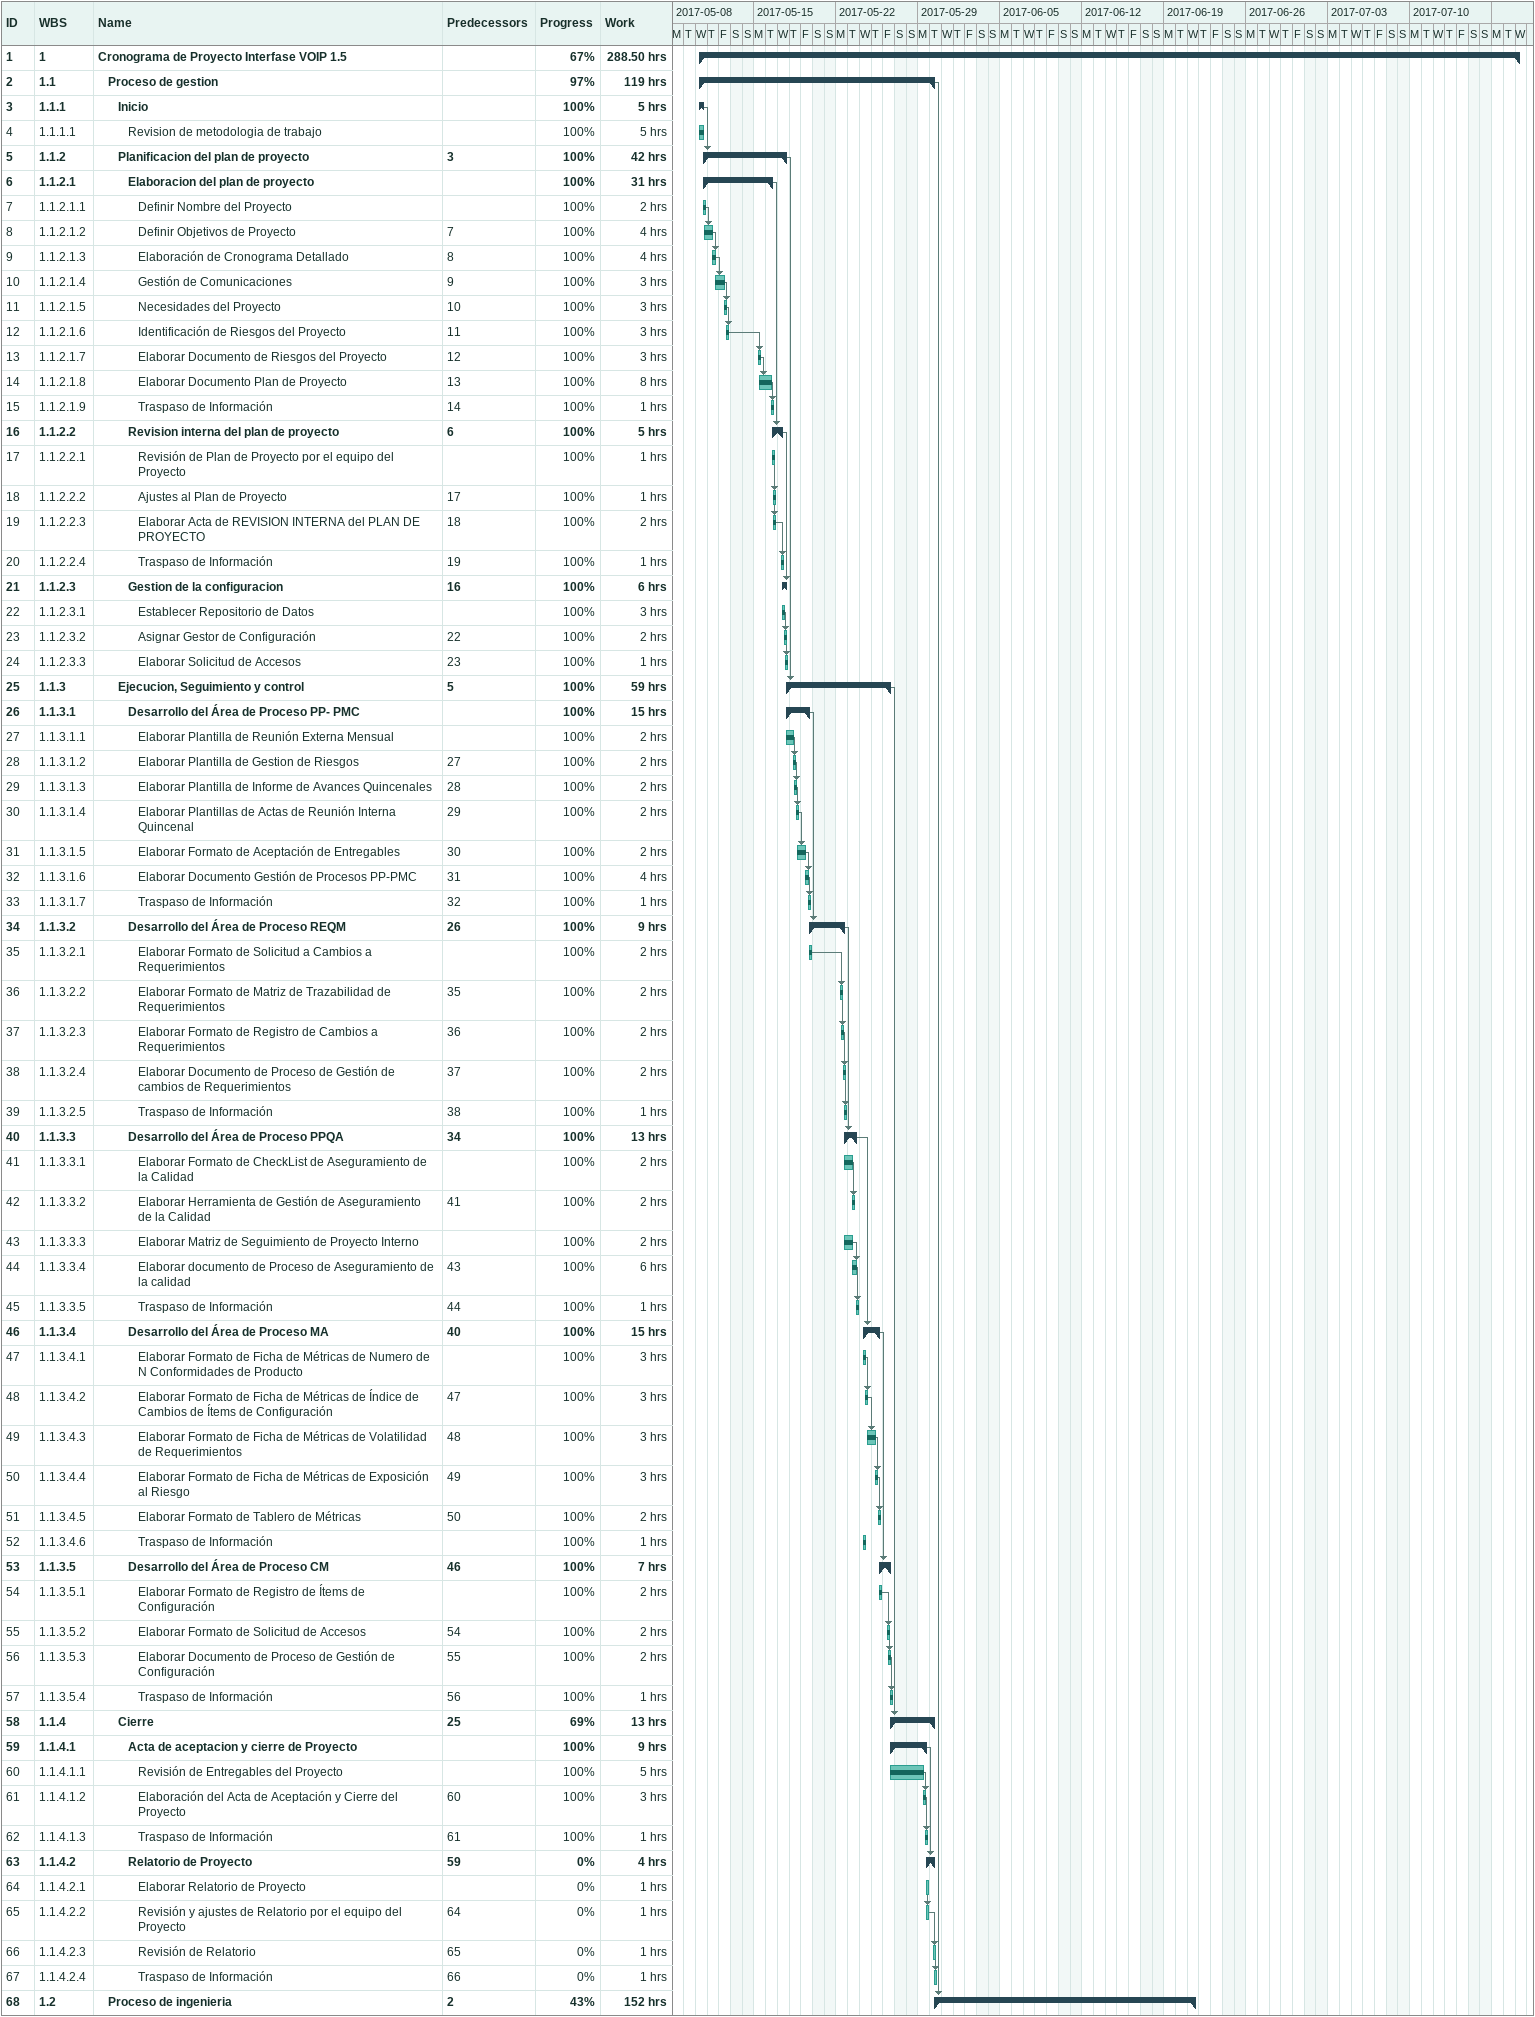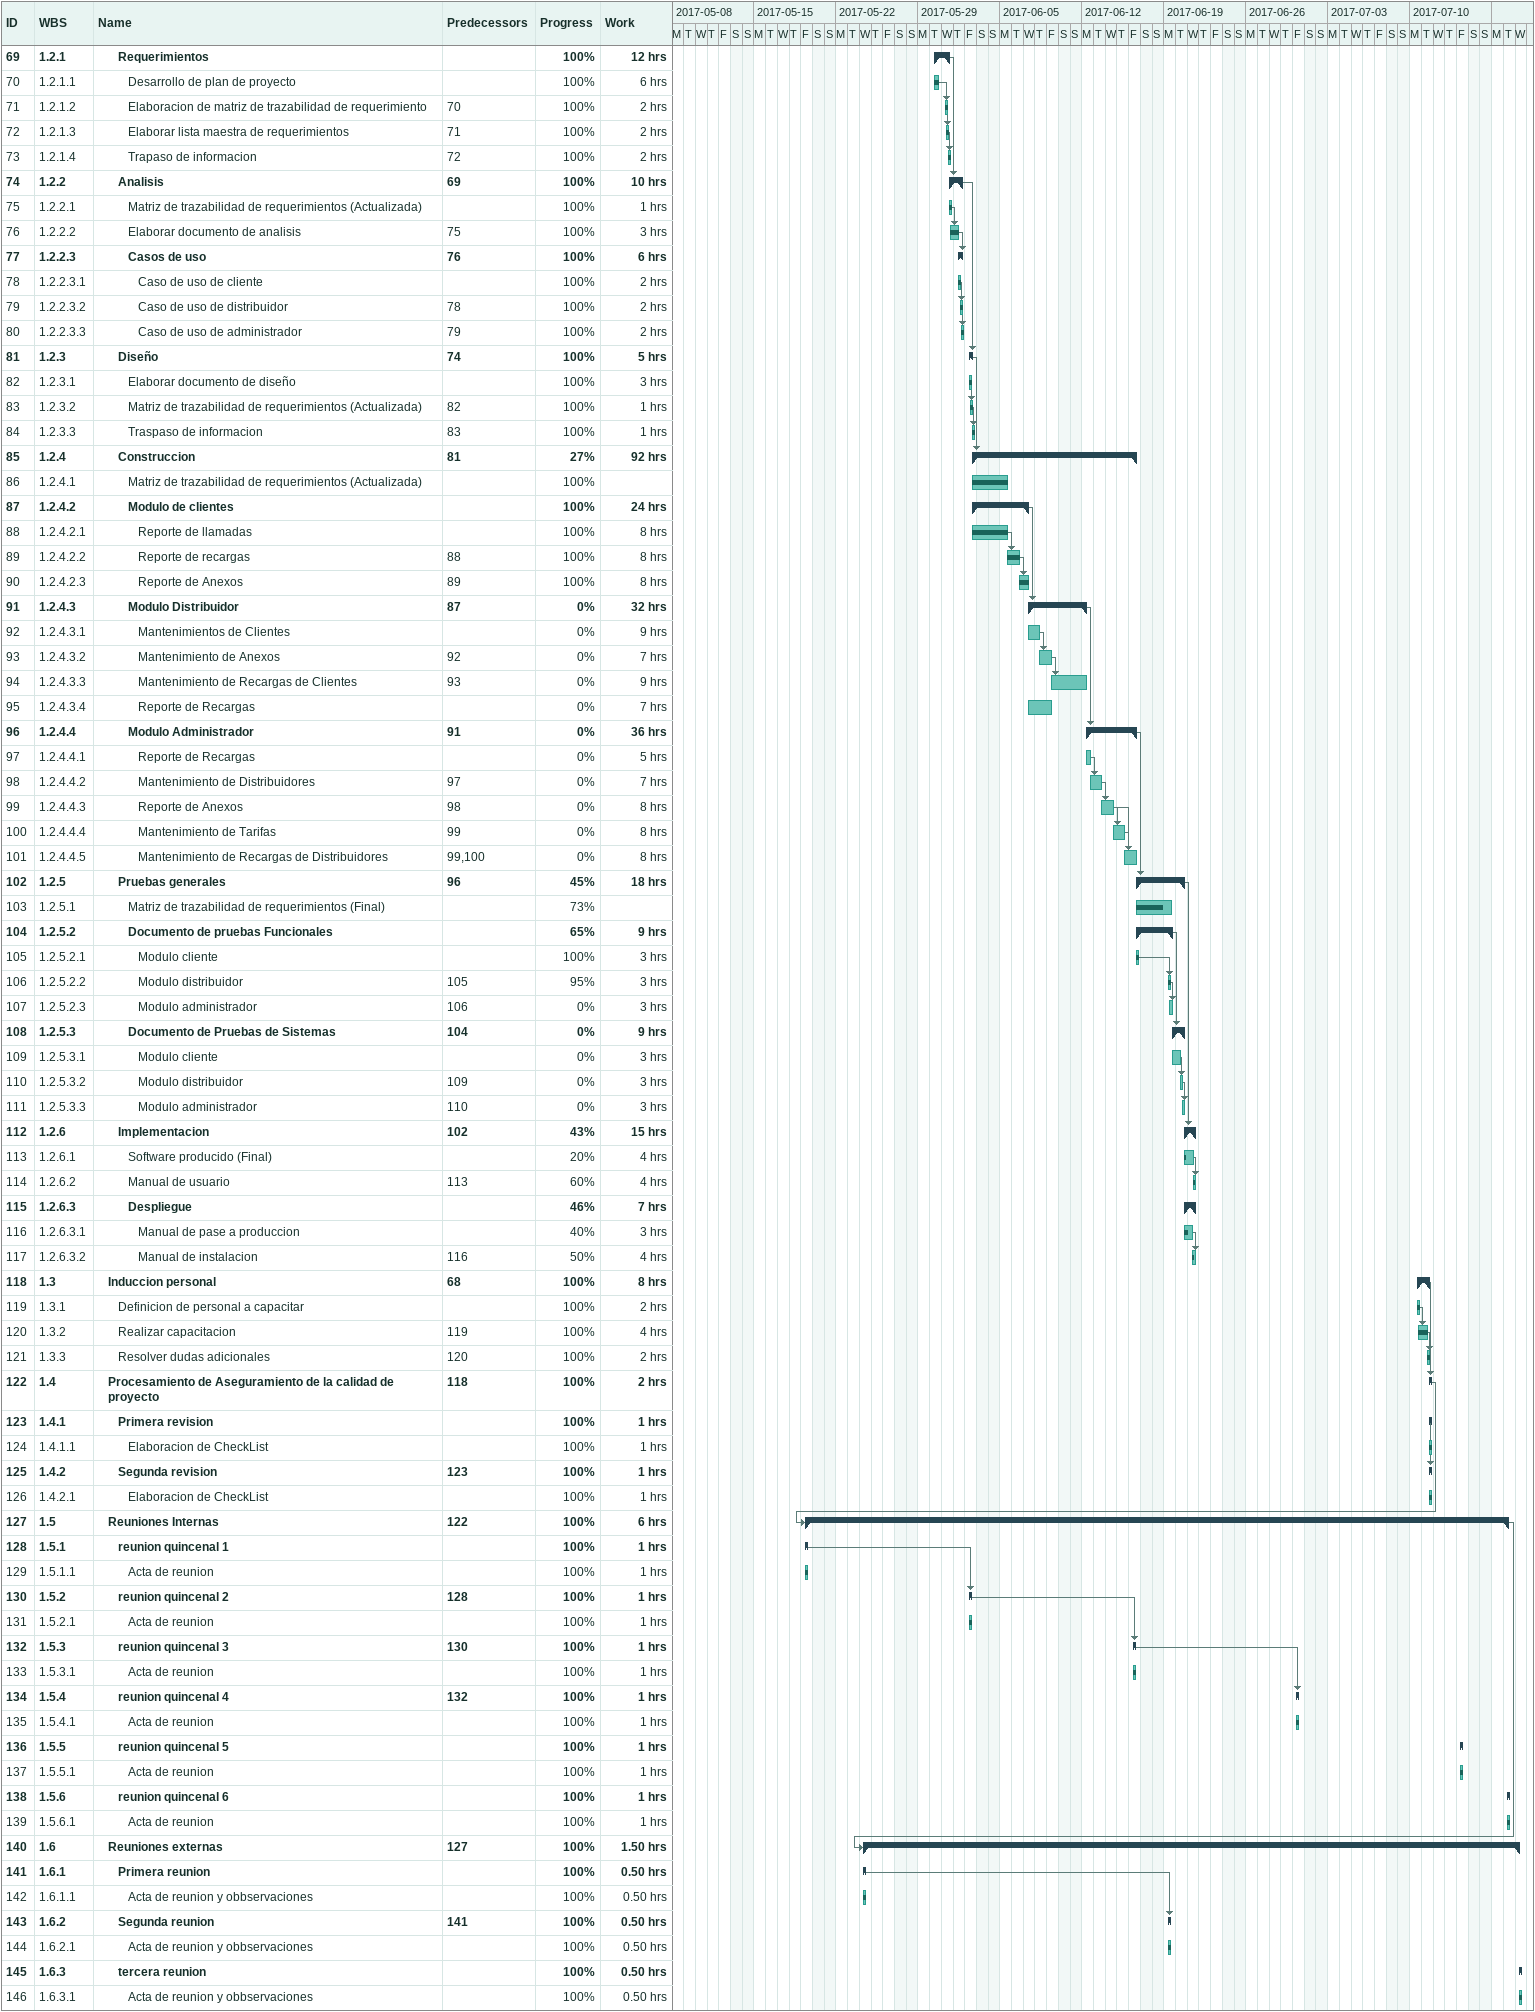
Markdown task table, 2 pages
| ID | WBS | Task | Start | Finish | Predecessors | % complete | Work (h) |
|---|---|---|---|---|---|---|---|
| 1 | 1 | **Cronograma de Proyecto Interfase VOIP 1.5** | 2017-05-10 | 2017-07-19 |  | 67 | 288.50 |
| 2 | 1.1 | **Proceso de gestion** | 2017-05-10 | 2017-05-30 |  | 97 | 119 |
| 3 | 1.1.1 | **Inicio** | 2017-05-10 | 2017-05-10 |  | 100 | 5 |
| 4 | 1.1.1.1 | Revision de metodologia de trabajo | 2017-05-10 | 2017-05-10 |  | 100 | 5 |
| 5 | 1.1.2 | **Planificacion del plan de proyecto** | 2017-05-10 | 2017-05-17 | 3 | 100 | 42 |
| 6 | 1.1.2.1 | **Elaboracion del plan de proyecto** | 2017-05-10 | 2017-05-16 |  | 100 | 31 |
| 7 | 1.1.2.1.1 | Definir Nombre del Proyecto | 2017-05-10 | 2017-05-10 |  | 100 | 2 |
| 8 | 1.1.2.1.2 | Definir Objetivos de Proyecto | 2017-05-10 | 2017-05-11 | 7 | 100 | 4 |
| 9 | 1.1.2.1.3 | Elaboración de Cronograma Detallado | 2017-05-11 | 2017-05-11 | 8 | 100 | 4 |
| 10 | 1.1.2.1.4 | Gestión de Comunicaciones | 2017-05-11 | 2017-05-12 | 9 | 100 | 3 |
| 11 | 1.1.2.1.5 | Necesidades del Proyecto | 2017-05-12 | 2017-05-12 | 10 | 100 | 3 |
| 12 | 1.1.2.1.6 | Identificación de Riesgos del Proyecto | 2017-05-12 | 2017-05-12 | 11 | 100 | 3 |
| 13 | 1.1.2.1.7 | Elaborar Documento de Riesgos del Proyecto | 2017-05-15 | 2017-05-15 | 12 | 100 | 3 |
| 14 | 1.1.2.1.8 | Elaborar Documento Plan de Proyecto | 2017-05-15 | 2017-05-16 | 13 | 100 | 8 |
| 15 | 1.1.2.1.9 | Traspaso de Información | 2017-05-16 | 2017-05-16 | 14 | 100 | 1 |
| 16 | 1.1.2.2 | **Revision interna del plan de proyecto** | 2017-05-16 | 2017-05-17 | 6 | 100 | 5 |
| 17 | 1.1.2.2.1 | Revisión de Plan de Proyecto por el equipo del Proyecto | 2017-05-16 | 2017-05-16 |  | 100 | 1 |
| 18 | 1.1.2.2.2 | Ajustes al Plan de Proyecto | 2017-05-16 | 2017-05-16 | 17 | 100 | 1 |
| 19 | 1.1.2.2.3 | Elaborar Acta de REVISION INTERNA del PLAN DE PROYECTO | 2017-05-16 | 2017-05-16 | 18 | 100 | 2 |
| 20 | 1.1.2.2.4 | Traspaso de Información | 2017-05-17 | 2017-05-17 | 19 | 100 | 1 |
| 21 | 1.1.2.3 | **Gestion de la configuracion** | 2017-05-17 | 2017-05-17 | 16 | 100 | 6 |
| 22 | 1.1.2.3.1 | Establecer Repositorio de Datos | 2017-05-17 | 2017-05-17 |  | 100 | 3 |
| 23 | 1.1.2.3.2 | Asignar Gestor de Configuración | 2017-05-17 | 2017-05-17 | 22 | 100 | 2 |
| 24 | 1.1.2.3.3 | Elaborar Solicitud de Accesos | 2017-05-17 | 2017-05-17 | 23 | 100 | 1 |
| 25 | 1.1.3 | **Ejecucion, Seguimiento y control** | 2017-05-17 | 2017-05-26 | 5 | 100 | 59 |
| 26 | 1.1.3.1 | **Desarrollo del Área de Proceso PP- PMC** | 2017-05-17 | 2017-05-19 |  | 100 | 15 |
| 27 | 1.1.3.1.1 | Elaborar Plantilla de Reunión Externa Mensual | 2017-05-17 | 2017-05-18 |  | 100 | 2 |
| 28 | 1.1.3.1.2 | Elaborar Plantilla de Gestion de Riesgos | 2017-05-18 | 2017-05-18 | 27 | 100 | 2 |
| 29 | 1.1.3.1.3 | Elaborar Plantilla de Informe de Avances Quincenales | 2017-05-18 | 2017-05-18 | 28 | 100 | 2 |
| 30 | 1.1.3.1.4 | Elaborar Plantillas de Actas de Reunión Interna Quincenal | 2017-05-18 | 2017-05-18 | 29 | 100 | 2 |
| 31 | 1.1.3.1.5 | Elaborar Formato de Aceptación de Entregables | 2017-05-18 | 2017-05-19 | 30 | 100 | 2 |
| 32 | 1.1.3.1.6 | Elaborar Documento Gestión de Procesos PP-PMC | 2017-05-19 | 2017-05-19 | 31 | 100 | 4 |
| 33 | 1.1.3.1.7 | Traspaso de Información | 2017-05-19 | 2017-05-19 | 32 | 100 | 1 |
| 34 | 1.1.3.2 | **Desarrollo del Área de Proceso REQM** | 2017-05-19 | 2017-05-22 | 26 | 100 | 9 |
| 35 | 1.1.3.2.1 | Elaborar Formato de Solicitud a Cambios a Requerimientos | 2017-05-19 | 2017-05-19 |  | 100 | 2 |
| 36 | 1.1.3.2.2 | Elaborar Formato de Matriz de Trazabilidad de Requerimientos | 2017-05-22 | 2017-05-22 | 35 | 100 | 2 |
| 37 | 1.1.3.2.3 | Elaborar Formato de Registro de Cambios a Requerimientos | 2017-05-22 | 2017-05-22 | 36 | 100 | 2 |
| 38 | 1.1.3.2.4 | Elaborar Documento de Proceso de Gestión de cambios de Requerimientos | 2017-05-22 | 2017-05-22 | 37 | 100 | 2 |
| 39 | 1.1.3.2.5 | Traspaso de Información | 2017-05-22 | 2017-05-22 | 38 | 100 | 1 |
| 40 | 1.1.3.3 | **Desarrollo del Área de Proceso PPQA** | 2017-05-22 | 2017-05-23 | 34 | 100 | 13 |
| 41 | 1.1.3.3.1 | Elaborar Formato de CheckList de Aseguramiento de la Calidad | 2017-05-22 | 2017-05-23 |  | 100 | 2 |
| 42 | 1.1.3.3.2 | Elaborar Herramienta de Gestión de Aseguramiento de la Calidad | 2017-05-23 | 2017-05-23 | 41 | 100 | 2 |
| 43 | 1.1.3.3.3 | Elaborar Matriz de Seguimiento de Proyecto Interno | 2017-05-22 | 2017-05-23 |  | 100 | 2 |
| 44 | 1.1.3.3.4 | Elaborar documento de Proceso de Aseguramiento de la calidad | 2017-05-23 | 2017-05-23 | 43 | 100 | 6 |
| 45 | 1.1.3.3.5 | Traspaso de Información | 2017-05-23 | 2017-05-23 | 44 | 100 | 1 |
| 46 | 1.1.3.4 | **Desarrollo del Área de Proceso MA** | 2017-05-24 | 2017-05-25 | 40 | 100 | 15 |
| 47 | 1.1.3.4.1 | Elaborar Formato de Ficha de Métricas de Numero de N Conformidades de Producto | 2017-05-24 | 2017-05-24 |  | 100 | 3 |
| 48 | 1.1.3.4.2 | Elaborar Formato de Ficha de Métricas de Índice de Cambios de Ítems de Configuración | 2017-05-24 | 2017-05-24 | 47 | 100 | 3 |
| 49 | 1.1.3.4.3 | Elaborar Formato de Ficha de Métricas de Volatilidad de Requerimientos | 2017-05-24 | 2017-05-25 | 48 | 100 | 3 |
| 50 | 1.1.3.4.4 | Elaborar Formato de Ficha de Métricas de Exposición al Riesgo | 2017-05-25 | 2017-05-25 | 49 | 100 | 3 |
| 51 | 1.1.3.4.5 | Elaborar Formato de Tablero de Métricas | 2017-05-25 | 2017-05-25 | 50 | 100 | 2 |
| 52 | 1.1.3.4.6 | Traspaso de Información | 2017-05-24 | 2017-05-24 |  | 100 | 1 |
| 53 | 1.1.3.5 | **Desarrollo del Área de Proceso CM** | 2017-05-25 | 2017-05-26 | 46 | 100 | 7 |
| 54 | 1.1.3.5.1 | Elaborar Formato de Registro de Ítems de Configuración | 2017-05-25 | 2017-05-25 |  | 100 | 2 |
| 55 | 1.1.3.5.2 | Elaborar Formato de Solicitud de Accesos | 2017-05-26 | 2017-05-26 | 54 | 100 | 2 |
| 56 | 1.1.3.5.3 | Elaborar Documento de Proceso de Gestión de Configuración | 2017-05-26 | 2017-05-26 | 55 | 100 | 2 |
| 57 | 1.1.3.5.4 | Traspaso de Información | 2017-05-26 | 2017-05-26 | 56 | 100 | 1 |
| 58 | 1.1.4 | **Cierre** | 2017-05-26 | 2017-05-30 | 25 | 69 | 13 |
| 59 | 1.1.4.1 | **Acta de aceptacion y cierre de Proyecto** | 2017-05-26 | 2017-05-29 |  | 100 | 9 |
| 60 | 1.1.4.1.1 | Revisión de Entregables del Proyecto | 2017-05-26 | 2017-05-29 |  | 100 | 5 |
| 61 | 1.1.4.1.2 | Elaboración del Acta de Aceptación y Cierre del Proyecto | 2017-05-29 | 2017-05-29 | 60 | 100 | 3 |
| 62 | 1.1.4.1.3 | Traspaso de Información | 2017-05-29 | 2017-05-29 | 61 | 100 | 1 |
| 63 | 1.1.4.2 | **Relatorio de Proyecto** | 2017-05-29 | 2017-05-30 | 59 | 0 | 4 |
| 64 | 1.1.4.2.1 | Elaborar Relatorio de Proyecto | 2017-05-29 | 2017-05-29 |  | 0 | 1 |
| 65 | 1.1.4.2.2 | Revisión y ajustes de Relatorio por el equipo del Proyecto | 2017-05-29 | 2017-05-29 | 64 | 0 | 1 |
| 66 | 1.1.4.2.3 | Revisión de Relatorio | 2017-05-30 | 2017-05-30 | 65 | 0 | 1 |
| 67 | 1.1.4.2.4 | Traspaso de Información | 2017-05-30 | 2017-05-30 | 66 | 0 | 1 |
| 68 | 1.2 | **Proceso de ingenieria** | 2017-05-30 | 2017-06-21 | 2 | 43 | 152 |
| 69 | 1.2.1 | **Requerimientos** | 2017-05-30 | 2017-05-31 |  | 100 | 12 |
| 70 | 1.2.1.1 | Desarrollo de plan de proyecto | 2017-05-30 | 2017-05-30 |  | 100 | 6 |
| 71 | 1.2.1.2 | Elaboracion de matriz de trazabilidad de requerimiento | 2017-05-31 | 2017-05-31 | 70 | 100 | 2 |
| 72 | 1.2.1.3 | Elaborar lista maestra de requerimientos | 2017-05-31 | 2017-05-31 | 71 | 100 | 2 |
| 73 | 1.2.1.4 | Trapaso de informacion | 2017-05-31 | 2017-05-31 | 72 | 100 | 2 |
| 74 | 1.2.2 | **Analisis** | 2017-05-31 | 2017-06-01 | 69 | 100 | 10 |
| 75 | 1.2.2.1 | Matriz de trazabilidad de requerimientos (Actualizada) | 2017-05-31 | 2017-05-31 |  | 100 | 1 |
| 76 | 1.2.2.2 | Elaborar documento de analisis | 2017-05-31 | 2017-06-01 | 75 | 100 | 3 |
| 77 | 1.2.2.3 | **Casos de uso** | 2017-06-01 | 2017-06-01 | 76 | 100 | 6 |
| 78 | 1.2.2.3.1 | Caso de uso de cliente | 2017-06-01 | 2017-06-01 |  | 100 | 2 |
| 79 | 1.2.2.3.2 | Caso de uso de distribuidor | 2017-06-01 | 2017-06-01 | 78 | 100 | 2 |
| 80 | 1.2.2.3.3 | Caso de uso de administrador | 2017-06-01 | 2017-06-01 | 79 | 100 | 2 |
| 81 | 1.2.3 | **Diseño** | 2017-06-02 | 2017-06-02 | 74 | 100 | 5 |
| 82 | 1.2.3.1 | Elaborar documento de diseño | 2017-06-02 | 2017-06-02 |  | 100 | 3 |
| 83 | 1.2.3.2 | Matriz de trazabilidad de requerimientos (Actualizada) | 2017-06-02 | 2017-06-02 | 82 | 100 | 1 |
| 84 | 1.2.3.3 | Traspaso de informacion | 2017-06-02 | 2017-06-02 | 83 | 100 | 1 |
| 85 | 1.2.4 | **Construccion** | 2017-06-02 | 2017-06-16 | 81 | 27 | 92 |
| 86 | 1.2.4.1 | Matriz de trazabilidad de requerimientos (Actualizada) | 2017-06-02 | 2017-06-05 |  | 100 |  |
| 87 | 1.2.4.2 | **Modulo de clientes** | 2017-06-02 | 2017-06-07 |  | 100 | 24 |
| 88 | 1.2.4.2.1 | Reporte de llamadas | 2017-06-02 | 2017-06-05 |  | 100 | 8 |
| 89 | 1.2.4.2.2 | Reporte de recargas | 2017-06-05 | 2017-06-06 | 88 | 100 | 8 |
| 90 | 1.2.4.2.3 | Reporte de Anexos | 2017-06-06 | 2017-06-07 | 89 | 100 | 8 |
| 91 | 1.2.4.3 | **Modulo Distribuidor** | 2017-06-07 | 2017-06-12 | 87 | 0 | 32 |
| 92 | 1.2.4.3.1 | Mantenimientos de Clientes | 2017-06-07 | 2017-06-08 |  | 0 | 9 |
| 93 | 1.2.4.3.2 | Mantenimiento de Anexos | 2017-06-08 | 2017-06-09 | 92 | 0 | 7 |
| 94 | 1.2.4.3.3 | Mantenimiento de Recargas de Clientes | 2017-06-09 | 2017-06-12 | 93 | 0 | 9 |
| 95 | 1.2.4.3.4 | Reporte de Recargas | 2017-06-07 | 2017-06-09 |  | 0 | 7 |
| 96 | 1.2.4.4 | **Modulo Administrador** | 2017-06-12 | 2017-06-16 | 91 | 0 | 36 |
| 97 | 1.2.4.4.1 | Reporte de Recargas | 2017-06-12 | 2017-06-12 |  | 0 | 5 |
| 98 | 1.2.4.4.2 | Mantenimiento de Distribuidores | 2017-06-12 | 2017-06-13 | 97 | 0 | 7 |
| 99 | 1.2.4.4.3 | Reporte de Anexos | 2017-06-13 | 2017-06-14 | 98 | 0 | 8 |
| 100 | 1.2.4.4.4 | Mantenimiento de Tarifas | 2017-06-14 | 2017-06-15 | 99 | 0 | 8 |
| 101 | 1.2.4.4.5 | Mantenimiento de Recargas de Distribuidores | 2017-06-15 | 2017-06-16 | 99, 100 | 0 | 8 |
| 102 | 1.2.5 | **Pruebas generales** | 2017-06-16 | 2017-06-20 | 96 | 45 | 18 |
| 103 | 1.2.5.1 | Matriz de trazabilidad de requerimientos (Final) | 2017-06-16 | 2017-06-19 |  | 73 |  |
| 104 | 1.2.5.2 | **Documento de pruebas Funcionales** | 2017-06-16 | 2017-06-19 |  | 65 | 9 |
| 105 | 1.2.5.2.1 | Modulo cliente | 2017-06-16 | 2017-06-16 |  | 100 | 3 |
| 106 | 1.2.5.2.2 | Modulo distribuidor | 2017-06-19 | 2017-06-19 | 105 | 95 | 3 |
| 107 | 1.2.5.2.3 | Modulo administrador | 2017-06-19 | 2017-06-19 | 106 | 0 | 3 |
| 108 | 1.2.5.3 | **Documento de Pruebas de Sistemas** | 2017-06-19 | 2017-06-20 | 104 | 0 | 9 |
| 109 | 1.2.5.3.1 | Modulo cliente | 2017-06-19 | 2017-06-20 |  | 0 | 3 |
| 110 | 1.2.5.3.2 | Modulo distribuidor | 2017-06-20 | 2017-06-20 | 109 | 0 | 3 |
| 111 | 1.2.5.3.3 | Modulo administrador | 2017-06-20 | 2017-06-20 | 110 | 0 | 3 |
| 112 | 1.2.6 | **Implementacion** | 2017-06-20 | 2017-06-21 | 102 | 43 | 15 |
| 113 | 1.2.6.1 | Software producido (Final) | 2017-06-20 | 2017-06-21 |  | 20 | 4 |
| 114 | 1.2.6.2 | Manual de usuario | 2017-06-21 | 2017-06-21 | 113 | 60 | 4 |
| 115 | 1.2.6.3 | **Despliegue** | 2017-06-20 | 2017-06-21 |  | 46 | 7 |
| 116 | 1.2.6.3.1 | Manual de pase a produccion | 2017-06-20 | 2017-06-21 |  | 40 | 3 |
| 117 | 1.2.6.3.2 | Manual de instalacion | 2017-06-21 | 2017-06-21 | 116 | 50 | 4 |
| 118 | 1.3 | **Induccion personal** | 2017-07-10 | 2017-07-11 | 68 | 100 | 8 |
| 119 | 1.3.1 | Definicion de personal a capacitar | 2017-07-10 | 2017-07-10 |  | 100 | 2 |
| 120 | 1.3.2 | Realizar capacitacion | 2017-07-10 | 2017-07-11 | 119 | 100 | 4 |
| 121 | 1.3.3 | Resolver dudas adicionales | 2017-07-11 | 2017-07-11 | 120 | 100 | 2 |
| 122 | 1.4 | **Procesamiento de Aseguramiento de la calidad de proyecto** | 2017-07-11 | 2017-07-11 | 118 | 100 | 2 |
| 123 | 1.4.1 | **Primera revision** | 2017-07-11 | 2017-07-11 |  | 100 | 1 |
| 124 | 1.4.1.1 | Elaboracion de CheckList | 2017-07-11 | 2017-07-11 |  | 100 | 1 |
| 125 | 1.4.2 | **Segunda revision** | 2017-07-11 | 2017-07-11 | 123 | 100 | 1 |
| 126 | 1.4.2.1 | Elaboracion de CheckList | 2017-07-11 | 2017-07-11 |  | 100 | 1 |
| 127 | 1.5 | **Reuniones Internas** | 2017-05-19 | 2017-07-18 | 122 | 100 | 6 |
| 128 | 1.5.1 | **reunion quincenal 1** | 2017-05-19 | 2017-05-19 |  | 100 | 1 |
| 129 | 1.5.1.1 | Acta de reunion | 2017-05-19 | 2017-05-19 |  | 100 | 1 |
| 130 | 1.5.2 | **reunion quincenal 2** | 2017-06-02 | 2017-06-02 | 128 | 100 | 1 |
| 131 | 1.5.2.1 | Acta de reunion | 2017-06-02 | 2017-06-02 |  | 100 | 1 |
| 132 | 1.5.3 | **reunion quincenal 3** | 2017-06-16 | 2017-06-16 | 130 | 100 | 1 |
| 133 | 1.5.3.1 | Acta de reunion | 2017-06-16 | 2017-06-16 |  | 100 | 1 |
| 134 | 1.5.4 | **reunion quincenal 4** | 2017-06-30 | 2017-06-30 | 132 | 100 | 1 |
| 135 | 1.5.4.1 | Acta de reunion | 2017-06-30 | 2017-06-30 |  | 100 | 1 |
| 136 | 1.5.5 | **reunion quincenal 5** | 2017-07-14 | 2017-07-14 |  | 100 | 1 |
| 137 | 1.5.5.1 | Acta de reunion | 2017-07-14 | 2017-07-14 |  | 100 | 1 |
| 138 | 1.5.6 | **reunion quincenal 6** | 2017-07-18 | 2017-07-18 |  | 100 | 1 |
| 139 | 1.5.6.1 | Acta de reunion | 2017-07-18 | 2017-07-18 |  | 100 | 1 |
| 140 | 1.6 | **Reuniones externas** | 2017-05-24 | 2017-07-19 | 127 | 100 | 1.50 |
| 141 | 1.6.1 | **Primera reunion** | 2017-05-24 | 2017-05-24 |  | 100 | 0.50 |
| 142 | 1.6.1.1 | Acta de reunion y obbservaciones | 2017-05-24 | 2017-05-24 |  | 100 | 0.50 |
| 143 | 1.6.2 | **Segunda reunion** | 2017-06-19 | 2017-06-19 | 141 | 100 | 0.50 |
| 144 | 1.6.2.1 | Acta de reunion y obbservaciones | 2017-06-19 | 2017-06-19 |  | 100 | 0.50 |
| 145 | 1.6.3 | **tercera reunion** | 2017-07-19 | 2017-07-19 |  | 100 | 0.50 |
| 146 | 1.6.3.1 | Acta de reunion y obbservaciones | 2017-07-19 | 2017-07-19 |  | 100 | 0.50 |
